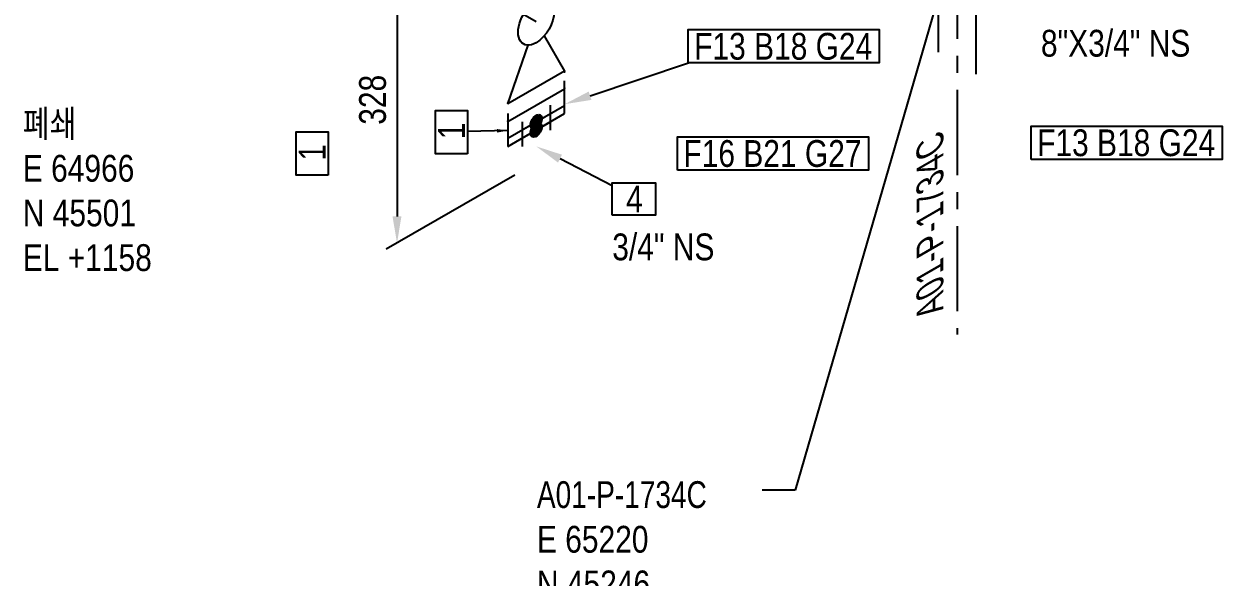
# Model space of a CAD drawing. Header units: millimetres. Extents: x 0 to 594, y 0 to 420.
# Drawn here: x 140.3 to 252.1, y 95.5 to 147.1 of the extents above; entities that cross this region are included whole.
import ezdxf
from ezdxf import colors
from ezdxf.entities.mleader import LeaderData, LeaderLine
from ezdxf.enums import TextEntityAlignment as Align
from ezdxf.math import Vec2, Vec3

# ---------------------------------------------------------------- set-up
doc = ezdxf.new("R2010")
doc.units = ezdxf.units.MM
doc.header["$LTSCALE"] = 0.25
doc.linetypes.add('CENTER', pattern=[50.8, 31.75, -6.35, 6.35, -6.35])
doc.linetypes.add('DASHED2', pattern=[9.525, 6.35, -3.175])
for name, color, linetype in [('기기', 6, 'Continuous'), ('기호 작은 보어', 4, 'Continuous'), ('밸브', 4, 'Continuous'), ('연속', 7, 'DASHED2'), ('열 추적 선', 7, 'CENTER'), ('용접', 1, 'Continuous'), ('주석', 7, 'Continuous'), ('치수', 1, 'Continuous')]:
    doc.layers.add(name, color=color, linetype=linetype)
doc.layers.add('파이프 작은 보어', color=30, linetype='Continuous', lineweight=50)
doc.styles.add('AdskIsoAnnotation', font='arial.ttf', dxfattribs={"width": 0.8, "height": 1})
doc.styles.add('AdskIsoMetric', font='arial.ttf', dxfattribs={"width": 0.8, "height": 2.5})
doc.styles.add('AdskIsoMetric-30', font='arial.ttf', dxfattribs={"width": 0.8, "height": 2.5})
doc.styles.get("Standard").update_dxf_attribs({"font": 'arial.ttf'})
doc.dimstyles.new('AdskIsoMetric', dxfattribs={"dimtxt": 2.5, "dimasz": 2.5, "dimexe": 1, "dimexo": 2, "dimgap": 0.8, "dimtad": 1, "dimdec": 0, "dimrnd": 1, "dimzin": 0, "dimdsep": 46, "dimtxsty": 'AdskIsoMetric', "dimcen": 0, "dimclrt": 7, "dimadec": 0, "dimazin": 0, "dimtfac": 1, "dimtdec": 0, "dimtmove": 1, "dimatfit": 3, "dimfxl": 0, "dimfrac": 2, "dimtolj": 1, "dimtzin": 0, "dimarcsym": 0})

# ---------------------------------------------------------------- blocks, each defined once
blk = doc.blocks.new('끝 장비-1-IsoLeft')
at = {"color": 0, "linetype": 'ByBlock', "lineweight": -2, "extrusion": (0, 0.816497, 0.57735)}
for p, q in [((0, 0.1021), (-0.4419, 0.3572)), ((-0.1768, 0), (-0.6187, 0.2552)), ((-0.2652, -0.051), (0.0884, 0.1531)), ((0.0884, 0.1531), (0.1768, 0.1021)), ((0.1768, 0.1021), (-0.1768, -0.1021)), ((-0.1768, -0.1021), (-0.2652, -0.051))]:
    blk.add_line(p, q, dxfattribs=at)
blk = doc.blocks.new('나사 캡-1-IsoRight')
at = {"color": 0, "linetype": 'ByBlock', "lineweight": -2, "extrusion": (0.707107, 0.408248, -0.57735)}
for p, q in [((0.2652, 0.051), (0.0884, 0.1531)), ((0.0884, 0.1531), (0.0884, -0.2552)), ((0.0884, -0.2552), (0.2652, -0.3572))]:
    blk.add_line(p, q, dxfattribs=at)
blk = doc.blocks.new('플랜지-1-IsoRight')
at = {"color": 0, "linetype": 'ByBlock', "lineweight": -2}
blk.add_wipeout([(0.0442, 0.1786), (-0.0442, 0.2296), (-0.0442, -0.1786), (0.0442, -0.2296)], dxfattribs=at)
at = {"color": 0, "linetype": 'ByBlock', "lineweight": -2, "extrusion": (0.707107, 0.408248, -0.57735)}
for p, q in [((0.0442, 0.1786), (-0.0442, 0.2296)), ((-0.0442, 0.2296), (-0.0442, -0.1786)), ((0.0442, -0.2296), (0.0442, 0.1786)), ((-0.0442, -0.1786), (0.0442, -0.2296))]:
    blk.add_line(p, q, dxfattribs=at)
at = {"color": 0, "linetype": 'ByBlock', "lineweight": -2}
blk.add_wipeout([(0.0442, 0.1786), (-0.0442, 0.2296), (-0.0442, -0.1786), (0.0442, -0.2296)], dxfattribs=at)
at = {"color": 0, "linetype": 'ByBlock', "lineweight": -2, "extrusion": (0.707107, 0.408248, -0.57735)}
for p, q in [((0.0442, 0.1786), (-0.0442, 0.2296)), ((-0.0442, 0.2296), (-0.0442, -0.1786)), ((0.0442, -0.2296), (0.0442, 0.1786)), ((-0.0442, -0.1786), (0.0442, -0.2296))]:
    blk.add_line(p, q, dxfattribs=at)
blk = doc.blocks.new('개스킷-1-IsoRight')
at = {"color": 0, "linetype": 'ByBlock', "lineweight": -2, "extrusion": (1, 0, 0)}
for p in [(-0.0442, 0.2296), (0.0442, 0.1786), (-0.0529, -0.1736), (0.0442, -0.2296)]:
    blk.add_point(p, dxfattribs=at)
blk = doc.blocks.new('볼 밸브-1-IsoRight')
at = {"color": 0, "linetype": 'ByBlock', "lineweight": -2, "extrusion": (0.707107, 0.408248, -0.57735)}
for p, q in [((-0.1006, 0.1164), (-0.3536, 0.4082)), ((-0.3536, 0.4082), (-0.3536, 0)), ((0.1006, 0.0001), (0.3536, 0)), ((-0.3536, 0), (-0.1006, -0.0001)), ((0.1125, -0.065), (0.1125, -0.065)), ((0.3536, 0), (0.3536, -0.4082)), ((0.3536, -0.4082), (0.1007, -0.1162))]:
    blk.add_line(p, q, dxfattribs=at)
at = {"linetype": 'ByBlock', "extrusion": (-1.92296e-16, -1.11022e-16, -1)}
for start_param, end_param in [(-0.785398, 2.356194), (2.356194, 5.497787)]:
    blk.add_ellipse((0, 0), major_axis=(-0.0796, 0.1378), ratio=0.57735, start_param=start_param, end_param=end_param, dxfattribs=at)
blk = doc.blocks.new('Operator_Lever-1-IsoLeft')
at = {"color": 0, "linetype": 'ByBlock', "lineweight": -2, "extrusion": (0, 0.816497, 0.57735)}
for p, q in [((0, 0), (-0.4419, -0.2552)), ((-0.4419, -0.2552), (-0.2652, -0.3572))]:
    blk.add_line(p, q, dxfattribs=at)
blk = doc.blocks.new('*D97')
at = {"layer": 'Defpoints', "color": 0}
for p in [(188.11, 163.5), (188.11, 134.13), (175.12, 126.63)]:
    blk.add_point(p, dxfattribs=at)
at = {"layer": '치수', "color": 0, "lineweight": -2}
for p, q in [((186.11, 162.34), (174.12, 155.42)), ((175.12, 153.5), (175.12, 129.13)), ((186.11, 132.98), (174.12, 126.06))]:
    blk.add_line(p, q, dxfattribs=at)
at = {"layer": '치수', "color": 0}
for points in [[(174.7, 153.5), (175.53, 153.5), (175.12, 156)], [(174.7, 129.13), (175.53, 129.13), (175.12, 126.63)]]:
    blk.add_solid(points, dxfattribs=at)
at = {"layer": '치수', "color": 7, "insert": (172.85, 140.01), "char_height": 2.5, "attachment_point": 5, "rotation": 90, "style": 'AdskIsoMetric-30'}
blk.add_mtext('\\A1;328', dxfattribs=at)
blk = doc.blocks.new('SocketWeld-1-IsoRight')
blk.add_hatch(color=256).paths.add_polyline_path([(0.0055, 0.0371), (0.0057, 0.0369), (0.006, 0.0367), (0.0062, 0.0365), (0.0064, 0.0363), (0.0066, 0.0361), (0.0068, 0.0359), (0.007, 0.0357), (0.0072, 0.0355), (0.0075, 0.0353), (0.0077, 0.0351), (0.0079, 0.0349), (0.0081, 0.0347), (0.0083, 0.0345), (0.0085, 0.0343), (0.0088, 0.0341), (0.009, 0.0339), (0.0092, 0.0337), (0.0094, 0.0334), (0.0096, 0.0332), (0.0098, 0.033), (0.01, 0.0328), (0.0103, 0.0326), (0.0105, 0.0324), (0.0107, 0.0322), (0.0109, 0.032), (0.0111, 0.0318), (0.0113, 0.0316), (0.0115, 0.0314), (0.0118, 0.0312), (0.012, 0.031), (0.0122, 0.0308), (0.0124, 0.0306), (0.0126, 0.0304), (0.0128, 0.0302), (0.013, 0.03), (0.0133, 0.0298), (0.0135, 0.0296), (0.0137, 0.0294), (0.0139, 0.0292), (0.0141, 0.0289), (0.0143, 0.0287), (0.0145, 0.0285), (0.0148, 0.0283), (0.015, 0.0281), (0.0152, 0.0279), (0.0154, 0.0277), (0.0156, 0.0275), (0.0158, 0.0273), (0.0161, 0.0271), (0.0161, 0.0271), (0.0162, 0.0268), (0.0164, 0.0266), (0.0166, 0.0263), (0.0168, 0.0261), (0.017, 0.0258), (0.0171, 0.0256), (0.0173, 0.0253), (0.0175, 0.025), (0.0177, 0.0248), (0.0179, 0.0245), (0.0181, 0.0243), (0.0182, 0.024), (0.0184, 0.0237), (0.0186, 0.0235), (0.0188, 0.0232), (0.019, 0.023), (0.0192, 0.0227), (0.0193, 0.0225), (0.0195, 0.0222), (0.0197, 0.0219), (0.0199, 0.0217), (0.0201, 0.0214), (0.0203, 0.0212), (0.0204, 0.0209), (0.0206, 0.0206), (0.0208, 0.0204), (0.021, 0.0201), (0.0212, 0.0199), (0.0213, 0.0196), (0.0215, 0.0193), (0.0217, 0.0191), (0.0219, 0.0188), (0.0221, 0.0186), (0.0223, 0.0183), (0.0224, 0.0181), (0.0226, 0.0178), (0.0228, 0.0175), (0.023, 0.0173), (0.0232, 0.017), (0.0234, 0.0168), (0.0235, 0.0165), (0.0237, 0.0162), (0.0239, 0.016), (0.0241, 0.0157), (0.0243, 0.0155), (0.0245, 0.0152), (0.0246, 0.015), (0.0248, 0.0147), (0.025, 0.0144), (0.025, 0.0144), (0.0251, 0.0141), (0.0253, 0.0139), (0.0254, 0.0136), (0.0255, 0.0133), (0.0257, 0.013), (0.0258, 0.0127), (0.0259, 0.0124), (0.0261, 0.0121), (0.0262, 0.0118), (0.0263, 0.0116), (0.0265, 0.0113), (0.0266, 0.011), (0.0267, 0.0107), (0.0269, 0.0104), (0.027, 0.0101), (0.0271, 0.0098), (0.0273, 0.0095), (0.0274, 0.0093), (0.0275, 0.009), (0.0277, 0.0087), (0.0278, 0.0084), (0.0279, 0.0081), (0.0281, 0.0078), (0.0282, 0.0075), (0.0283, 0.0072), (0.0284, 0.007), (0.0286, 0.0067), (0.0287, 0.0064), (0.0288, 0.0061), (0.029, 0.0058), (0.0291, 0.0055), (0.0292, 0.0052), (0.0294, 0.0049), (0.0295, 0.0047), (0.0296, 0.0044), (0.0298, 0.0041), (0.0299, 0.0038), (0.03, 0.0035), (0.0302, 0.0032), (0.0303, 0.0029), (0.0304, 0.0026), (0.0306, 0.0024), (0.0307, 0.0021), (0.0308, 0.0018), (0.031, 0.0015), (0.0311, 0.0012), (0.0312, 0.0009), (0.0314, 0.0006), (0.0315, 0.0003), (0.0315, 0.0003), (0.0316, 0.0001), (0.0316, -0.0002), (0.0317, -0.0005), (0.0318, -0.0008), (0.0319, -0.0011), (0.0319, -0.0014), (0.032, -0.0017), (0.0321, -0.002), (0.0321, -0.0022), (0.0322, -0.0025), (0.0323, -0.0028), (0.0323, -0.0031), (0.0324, -0.0034), (0.0325, -0.0037), (0.0325, -0.004), (0.0326, -0.0043), (0.0327, -0.0046), (0.0328, -0.0048), (0.0328, -0.0051), (0.0329, -0.0054), (0.033, -0.0057), (0.033, -0.006), (0.0331, -0.0063), (0.0332, -0.0066), (0.0332, -0.0069), (0.0333, -0.0071), (0.0334, -0.0074), (0.0335, -0.0077), (0.0335, -0.008), (0.0336, -0.0083), (0.0337, -0.0086), (0.0337, -0.0089), (0.0338, -0.0092), (0.0339, -0.0095), (0.0339, -0.0097), (0.034, -0.01), (0.0341, -0.0103), (0.0342, -0.0106), (0.0342, -0.0109), (0.0343, -0.0112), (0.0344, -0.0115), (0.0344, -0.0118), (0.0345, -0.012), (0.0346, -0.0123), (0.0346, -0.0126), (0.0347, -0.0129), (0.0348, -0.0132), (0.0349, -0.0135), (0.0349, -0.0138), (0.0349, -0.0138), (0.0349, -0.014), (0.0349, -0.0143), (0.0349, -0.0146), (0.0349, -0.0148), (0.0349, -0.0151), (0.0349, -0.0153), (0.0349, -0.0156), (0.0349, -0.0159), (0.0349, -0.0161), (0.0349, -0.0164), (0.0349, -0.0166), (0.0349, -0.0169), (0.0349, -0.0172), (0.0349, -0.0174), (0.0349, -0.0177), (0.0349, -0.0179), (0.0349, -0.0182), (0.0349, -0.0185), (0.0349, -0.0187), (0.0349, -0.019), (0.0349, -0.0192), (0.0349, -0.0195), (0.0349, -0.0198), (0.0349, -0.02), (0.0349, -0.0203), (0.0349, -0.0206), (0.0349, -0.0208), (0.0349, -0.0211), (0.0349, -0.0213), (0.0349, -0.0216), (0.0349, -0.0219), (0.0349, -0.0221), (0.0349, -0.0224), (0.0349, -0.0226), (0.0349, -0.0229), (0.0349, -0.0232), (0.0349, -0.0234), (0.0349, -0.0237), (0.0349, -0.0239), (0.0349, -0.0242), (0.0349, -0.0245), (0.0349, -0.0247), (0.0349, -0.025), (0.0349, -0.0252), (0.0349, -0.0255), (0.0349, -0.0258), (0.0349, -0.026), (0.0349, -0.0263), (0.0349, -0.0265), (0.0349, -0.0265), (0.0349, -0.0268), (0.0348, -0.027), (0.0347, -0.0272), (0.0346, -0.0274), (0.0346, -0.0276), (0.0345, -0.0278), (0.0344, -0.028), (0.0344, -0.0282), (0.0343, -0.0284), (0.0342, -0.0286), (0.0342, -0.0288), (0.0341, -0.029), (0.034, -0.0292), (0.0339, -0.0295), (0.0339, -0.0297), (0.0338, -0.0299), (0.0337, -0.0301), (0.0337, -0.0303), (0.0336, -0.0305), (0.0335, -0.0307), (0.0335, -0.0309), (0.0334, -0.0311), (0.0333, -0.0313), (0.0332, -0.0315), (0.0332, -0.0317), (0.0331, -0.0319), (0.033, -0.0322), (0.033, -0.0324), (0.0329, -0.0326), (0.0328, -0.0328), (0.0328, -0.033), (0.0327, -0.0332), (0.0326, -0.0334), (0.0325, -0.0336), (0.0325, -0.0338), (0.0324, -0.034), (0.0323, -0.0342), (0.0323, -0.0344), (0.0322, -0.0346), (0.0321, -0.0349), (0.0321, -0.0351), (0.032, -0.0353), (0.0319, -0.0355), (0.0319, -0.0357), (0.0318, -0.0359), (0.0317, -0.0361), (0.0316, -0.0363), (0.0316, -0.0365), (0.0315, -0.0367), (0.0315, -0.0367), (0.0314, -0.0369), (0.0312, -0.037), (0.0311, -0.0371), (0.031, -0.0373), (0.0308, -0.0374), (0.0307, -0.0375), (0.0306, -0.0377), (0.0304, -0.0378), (0.0303, -0.0379), (0.0302, -0.0381), (0.03, -0.0382), (0.0299, -0.0383), (0.0298, -0.0385), (0.0296, -0.0386), (0.0295, -0.0387), (0.0294, -0.0389), (0.0292, -0.039), (0.0291, -0.0391), (0.029, -0.0393), (0.0288, -0.0394), (0.0287, -0.0395), (0.0286, -0.0397), (0.0284, -0.0398), (0.0283, -0.0399), (0.0282, -0.0401), (0.0281, -0.0402), (0.0279, -0.0403), (0.0278, -0.0405), (0.0277, -0.0406), (0.0275, -0.0408), (0.0274, -0.0409), (0.0273, -0.041), (0.0271, -0.0412), (0.027, -0.0413), (0.0269, -0.0414), (0.0267, -0.0416), (0.0266, -0.0417), (0.0265, -0.0418), (0.0263, -0.042), (0.0262, -0.0421), (0.0261, -0.0422), (0.0259, -0.0424), (0.0258, -0.0425), (0.0257, -0.0426), (0.0255, -0.0428), (0.0254, -0.0429), (0.0253, -0.043), (0.0251, -0.0432), (0.025, -0.0433), (0.025, -0.0433), (0.0248, -0.0433), (0.0246, -0.0434), (0.0245, -0.0434), (0.0243, -0.0435), (0.0241, -0.0435), (0.0239, -0.0436), (0.0237, -0.0436), (0.0235, -0.0437), (0.0234, -0.0437), (0.0232, -0.0438), (0.023, -0.0438), (0.0228, -0.0439), (0.0226, -0.0439), (0.0224, -0.044), (0.0223, -0.044), (0.0221, -0.0441), (0.0219, -0.0441), (0.0217, -0.0442), (0.0215, -0.0442), (0.0213, -0.0443), (0.0212, -0.0443), (0.021, -0.0444), (0.0208, -0.0444), (0.0206, -0.0444), (0.0204, -0.0445), (0.0203, -0.0445), (0.0201, -0.0446), (0.0199, -0.0446), (0.0197, -0.0447), (0.0195, -0.0447), (0.0193, -0.0448), (0.0192, -0.0448), (0.019, -0.0449), (0.0188, -0.0449), (0.0186, -0.045), (0.0184, -0.045), (0.0182, -0.0451), (0.0181, -0.0451), (0.0179, -0.0452), (0.0177, -0.0452), (0.0175, -0.0453), (0.0173, -0.0453), (0.0171, -0.0454), (0.017, -0.0454), (0.0168, -0.0455), (0.0166, -0.0455), (0.0164, -0.0455), (0.0162, -0.0456), (0.0161, -0.0456), (0.0161, -0.0456), (0.0158, -0.0456), (0.0156, -0.0456), (0.0154, -0.0455), (0.0152, -0.0455), (0.015, -0.0454), (0.0148, -0.0454), (0.0145, -0.0453), (0.0143, -0.0453), (0.0141, -0.0453), (0.0139, -0.0452), (0.0137, -0.0452), (0.0135, -0.0451), (0.0133, -0.0451), (0.013, -0.045), (0.0128, -0.045), (0.0126, -0.0449), (0.0124, -0.0449), (0.0122, -0.0449), (0.012, -0.0448), (0.0118, -0.0448), (0.0115, -0.0447), (0.0113, -0.0447), (0.0111, -0.0446), (0.0109, -0.0446), (0.0107, -0.0446), (0.0105, -0.0445), (0.0103, -0.0445), (0.01, -0.0444), (0.0098, -0.0444), (0.0096, -0.0443), (0.0094, -0.0443), (0.0092, -0.0443), (0.009, -0.0442), (0.0088, -0.0442), (0.0085, -0.0441), (0.0083, -0.0441), (0.0081, -0.044), (0.0079, -0.044), (0.0077, -0.0439), (0.0075, -0.0439), (0.0072, -0.0439), (0.007, -0.0438), (0.0068, -0.0438), (0.0066, -0.0437), (0.0064, -0.0437), (0.0062, -0.0436), (0.006, -0.0436), (0.0057, -0.0436), (0.0055, -0.0435), (0.0055, -0.0435), (0.0053, -0.0434), (0.0051, -0.0433), (0.0049, -0.0431), (0.0046, -0.043), (0.0044, -0.0429), (0.0042, -0.0427), (0.004, -0.0426), (0.0037, -0.0425), (0.0035, -0.0423), (0.0033, -0.0422), (0.003, -0.0421), (0.0028, -0.042), (0.0026, -0.0418), (0.0024, -0.0417), (0.0021, -0.0416), (0.0019, -0.0414), (0.0017, -0.0413), (0.0015, -0.0412), (0.0012, -0.041), (0.001, -0.0409), (0.0008, -0.0408), (0.0006, -0.0406), (0.0003, -0.0405), (0.0001, -0.0404), (-0.0001, -0.0403), (-0.0003, -0.0401), (-0.0006, -0.04), (-0.0008, -0.0399), (-0.001, -0.0397), (-0.0012, -0.0396), (-0.0015, -0.0395), (-0.0017, -0.0393), (-0.0019, -0.0392), (-0.0021, -0.0391), (-0.0024, -0.039), (-0.0026, -0.0388), (-0.0028, -0.0387), (-0.003, -0.0386), (-0.0033, -0.0384), (-0.0035, -0.0383), (-0.0037, -0.0382), (-0.004, -0.038), (-0.0042, -0.0379), (-0.0044, -0.0378), (-0.0046, -0.0377), (-0.0049, -0.0375), (-0.0051, -0.0374), (-0.0053, -0.0373), (-0.0055, -0.0371), (-0.0055, -0.0371), (-0.0057, -0.0369), (-0.006, -0.0367), (-0.0062, -0.0365), (-0.0064, -0.0363), (-0.0066, -0.0361), (-0.0068, -0.0359), (-0.007, -0.0357), (-0.0072, -0.0355), (-0.0075, -0.0353), (-0.0077, -0.0351), (-0.0079, -0.0349), (-0.0081, -0.0347), (-0.0083, -0.0345), (-0.0085, -0.0343), (-0.0088, -0.0341), (-0.009, -0.0339), (-0.0092, -0.0337), (-0.0094, -0.0334), (-0.0096, -0.0332), (-0.0098, -0.033), (-0.01, -0.0328), (-0.0103, -0.0326), (-0.0105, -0.0324), (-0.0107, -0.0322), (-0.0109, -0.032), (-0.0111, -0.0318), (-0.0113, -0.0316), (-0.0115, -0.0314), (-0.0118, -0.0312), (-0.012, -0.031), (-0.0122, -0.0308), (-0.0124, -0.0306), (-0.0126, -0.0304), (-0.0128, -0.0302), (-0.013, -0.03), (-0.0133, -0.0298), (-0.0135, -0.0296), (-0.0137, -0.0294), (-0.0139, -0.0292), (-0.0141, -0.0289), (-0.0143, -0.0287), (-0.0145, -0.0285), (-0.0148, -0.0283), (-0.015, -0.0281), (-0.0152, -0.0279), (-0.0154, -0.0277), (-0.0156, -0.0275), (-0.0158, -0.0273), (-0.0161, -0.0271), (-0.0161, -0.0271), (-0.0162, -0.0268), (-0.0164, -0.0266), (-0.0166, -0.0263), (-0.0168, -0.0261), (-0.017, -0.0258), (-0.0171, -0.0256), (-0.0173, -0.0253), (-0.0175, -0.025), (-0.0177, -0.0248), (-0.0179, -0.0245), (-0.0181, -0.0243), (-0.0182, -0.024), (-0.0184, -0.0237), (-0.0186, -0.0235), (-0.0188, -0.0232), (-0.019, -0.023), (-0.0192, -0.0227), (-0.0193, -0.0225), (-0.0195, -0.0222), (-0.0197, -0.0219), (-0.0199, -0.0217), (-0.0201, -0.0214), (-0.0203, -0.0212), (-0.0204, -0.0209), (-0.0206, -0.0206), (-0.0208, -0.0204), (-0.021, -0.0201), (-0.0212, -0.0199), (-0.0213, -0.0196), (-0.0215, -0.0193), (-0.0217, -0.0191), (-0.0219, -0.0188), (-0.0221, -0.0186), (-0.0223, -0.0183), (-0.0224, -0.0181), (-0.0226, -0.0178), (-0.0228, -0.0175), (-0.023, -0.0173), (-0.0232, -0.017), (-0.0234, -0.0168), (-0.0235, -0.0165), (-0.0237, -0.0162), (-0.0239, -0.016), (-0.0241, -0.0157), (-0.0243, -0.0155), (-0.0245, -0.0152), (-0.0246, -0.015), (-0.0248, -0.0147), (-0.025, -0.0144), (-0.025, -0.0144), (-0.0251, -0.0141), (-0.0253, -0.0139), (-0.0254, -0.0136), (-0.0255, -0.0133), (-0.0257, -0.013), (-0.0258, -0.0127), (-0.0259, -0.0124), (-0.0261, -0.0121), (-0.0262, -0.0118), (-0.0263, -0.0116), (-0.0265, -0.0113), (-0.0266, -0.011), (-0.0267, -0.0107), (-0.0269, -0.0104), (-0.027, -0.0101), (-0.0271, -0.0098), (-0.0273, -0.0095), (-0.0274, -0.0093), (-0.0275, -0.009), (-0.0277, -0.0087), (-0.0278, -0.0084), (-0.0279, -0.0081), (-0.0281, -0.0078), (-0.0282, -0.0075), (-0.0283, -0.0072), (-0.0284, -0.007), (-0.0286, -0.0067), (-0.0287, -0.0064), (-0.0288, -0.0061), (-0.029, -0.0058), (-0.0291, -0.0055), (-0.0292, -0.0052), (-0.0294, -0.0049), (-0.0295, -0.0047), (-0.0296, -0.0044), (-0.0298, -0.0041), (-0.0299, -0.0038), (-0.03, -0.0035), (-0.0302, -0.0032), (-0.0303, -0.0029), (-0.0304, -0.0026), (-0.0306, -0.0024), (-0.0307, -0.0021), (-0.0308, -0.0018), (-0.031, -0.0015), (-0.0311, -0.0012), (-0.0312, -0.0009), (-0.0314, -0.0006), (-0.0315, -0.0003), (-0.0315, -0.0003), (-0.0316, -0.0001), (-0.0316, 0.0002), (-0.0317, 0.0005), (-0.0318, 0.0008), (-0.0319, 0.0011), (-0.0319, 0.0014), (-0.032, 0.0017), (-0.0321, 0.002), (-0.0321, 0.0022), (-0.0322, 0.0025), (-0.0323, 0.0028), (-0.0323, 0.0031), (-0.0324, 0.0034), (-0.0325, 0.0037), (-0.0325, 0.004), (-0.0326, 0.0043), (-0.0327, 0.0046), (-0.0328, 0.0048), (-0.0328, 0.0051), (-0.0329, 0.0054), (-0.033, 0.0057), (-0.033, 0.006), (-0.0331, 0.0063), (-0.0332, 0.0066), (-0.0332, 0.0069), (-0.0333, 0.0071), (-0.0334, 0.0074), (-0.0335, 0.0077), (-0.0335, 0.008), (-0.0336, 0.0083), (-0.0337, 0.0086), (-0.0337, 0.0089), (-0.0338, 0.0092), (-0.0339, 0.0095), (-0.0339, 0.0097), (-0.034, 0.01), (-0.0341, 0.0103), (-0.0342, 0.0106), (-0.0342, 0.0109), (-0.0343, 0.0112), (-0.0344, 0.0115), (-0.0344, 0.0118), (-0.0345, 0.012), (-0.0346, 0.0123), (-0.0346, 0.0126), (-0.0347, 0.0129), (-0.0348, 0.0132), (-0.0349, 0.0135), (-0.0349, 0.0138), (-0.0349, 0.0138), (-0.0349, 0.014), (-0.0349, 0.0143), (-0.0349, 0.0146), (-0.0349, 0.0148), (-0.0349, 0.0151), (-0.0349, 0.0153), (-0.0349, 0.0156), (-0.0349, 0.0159), (-0.0349, 0.0161), (-0.0349, 0.0164), (-0.0349, 0.0166), (-0.0349, 0.0169), (-0.0349, 0.0172), (-0.0349, 0.0174), (-0.0349, 0.0177), (-0.0349, 0.0179), (-0.0349, 0.0182), (-0.0349, 0.0185), (-0.0349, 0.0187), (-0.0349, 0.019), (-0.0349, 0.0192), (-0.0349, 0.0195), (-0.0349, 0.0198), (-0.0349, 0.02), (-0.0349, 0.0203), (-0.0349, 0.0206), (-0.0349, 0.0208), (-0.0349, 0.0211), (-0.0349, 0.0213), (-0.0349, 0.0216), (-0.0349, 0.0219), (-0.0349, 0.0221), (-0.0349, 0.0224), (-0.0349, 0.0226), (-0.0349, 0.0229), (-0.0349, 0.0232), (-0.0349, 0.0234), (-0.0349, 0.0237), (-0.0349, 0.0239), (-0.0349, 0.0242), (-0.0349, 0.0245), (-0.0349, 0.0247), (-0.0349, 0.025), (-0.0349, 0.0252), (-0.0349, 0.0255), (-0.0349, 0.0258), (-0.0349, 0.026), (-0.0349, 0.0263), (-0.0349, 0.0265), (-0.0349, 0.0265), (-0.0349, 0.0268), (-0.0348, 0.027), (-0.0347, 0.0272), (-0.0346, 0.0274), (-0.0346, 0.0276), (-0.0345, 0.0278), (-0.0344, 0.028), (-0.0344, 0.0282), (-0.0343, 0.0284), (-0.0342, 0.0286), (-0.0342, 0.0288), (-0.0341, 0.029), (-0.034, 0.0292), (-0.0339, 0.0295), (-0.0339, 0.0297), (-0.0338, 0.0299), (-0.0337, 0.0301), (-0.0337, 0.0303), (-0.0336, 0.0305), (-0.0335, 0.0307), (-0.0335, 0.0309), (-0.0334, 0.0311), (-0.0333, 0.0313), (-0.0332, 0.0315), (-0.0332, 0.0317), (-0.0331, 0.0319), (-0.033, 0.0322), (-0.033, 0.0324), (-0.0329, 0.0326), (-0.0328, 0.0328), (-0.0328, 0.033), (-0.0327, 0.0332), (-0.0326, 0.0334), (-0.0325, 0.0336), (-0.0325, 0.0338), (-0.0324, 0.034), (-0.0323, 0.0342), (-0.0323, 0.0344), (-0.0322, 0.0346), (-0.0321, 0.0349), (-0.0321, 0.0351), (-0.032, 0.0353), (-0.0319, 0.0355), (-0.0319, 0.0357), (-0.0318, 0.0359), (-0.0317, 0.0361), (-0.0316, 0.0363), (-0.0316, 0.0365), (-0.0315, 0.0367), (-0.0315, 0.0367), (-0.0314, 0.0369), (-0.0312, 0.037), (-0.0311, 0.0371), (-0.031, 0.0373), (-0.0308, 0.0374), (-0.0307, 0.0375), (-0.0306, 0.0377), (-0.0304, 0.0378), (-0.0303, 0.0379), (-0.0302, 0.0381), (-0.03, 0.0382), (-0.0299, 0.0383), (-0.0298, 0.0385), (-0.0296, 0.0386), (-0.0295, 0.0387), (-0.0294, 0.0389), (-0.0292, 0.039), (-0.0291, 0.0391), (-0.029, 0.0393), (-0.0288, 0.0394), (-0.0287, 0.0395), (-0.0286, 0.0397), (-0.0284, 0.0398), (-0.0283, 0.0399), (-0.0282, 0.0401), (-0.0281, 0.0402), (-0.0279, 0.0403), (-0.0278, 0.0405), (-0.0277, 0.0406), (-0.0275, 0.0408), (-0.0274, 0.0409), (-0.0273, 0.041), (-0.0271, 0.0412), (-0.027, 0.0413), (-0.0269, 0.0414), (-0.0267, 0.0416), (-0.0266, 0.0417), (-0.0265, 0.0418), (-0.0263, 0.042), (-0.0262, 0.0421), (-0.0261, 0.0422), (-0.0259, 0.0424), (-0.0258, 0.0425), (-0.0257, 0.0426), (-0.0255, 0.0428), (-0.0254, 0.0429), (-0.0253, 0.043), (-0.0251, 0.0432), (-0.025, 0.0433), (-0.025, 0.0433), (-0.0248, 0.0433), (-0.0246, 0.0434), (-0.0245, 0.0434), (-0.0243, 0.0435), (-0.0241, 0.0435), (-0.0239, 0.0436), (-0.0237, 0.0436), (-0.0235, 0.0437), (-0.0234, 0.0437), (-0.0232, 0.0438), (-0.023, 0.0438), (-0.0228, 0.0439), (-0.0226, 0.0439), (-0.0224, 0.044), (-0.0223, 0.044), (-0.0221, 0.0441), (-0.0219, 0.0441), (-0.0217, 0.0442), (-0.0215, 0.0442), (-0.0213, 0.0443), (-0.0212, 0.0443), (-0.021, 0.0444), (-0.0208, 0.0444), (-0.0206, 0.0444), (-0.0204, 0.0445), (-0.0203, 0.0445), (-0.0201, 0.0446), (-0.0199, 0.0446), (-0.0197, 0.0447), (-0.0195, 0.0447), (-0.0193, 0.0448), (-0.0192, 0.0448), (-0.019, 0.0449), (-0.0188, 0.0449), (-0.0186, 0.045), (-0.0184, 0.045), (-0.0182, 0.0451), (-0.0181, 0.0451), (-0.0179, 0.0452), (-0.0177, 0.0452), (-0.0175, 0.0453), (-0.0173, 0.0453), (-0.0171, 0.0454), (-0.017, 0.0454), (-0.0168, 0.0455), (-0.0166, 0.0455), (-0.0164, 0.0455), (-0.0162, 0.0456), (-0.0161, 0.0456), (-0.0161, 0.0456), (-0.0158, 0.0456), (-0.0156, 0.0456), (-0.0154, 0.0455), (-0.0152, 0.0455), (-0.015, 0.0454), (-0.0148, 0.0454), (-0.0145, 0.0453), (-0.0143, 0.0453), (-0.0141, 0.0453), (-0.0139, 0.0452), (-0.0137, 0.0452), (-0.0135, 0.0451), (-0.0133, 0.0451), (-0.013, 0.045), (-0.0128, 0.045), (-0.0126, 0.0449), (-0.0124, 0.0449), (-0.0122, 0.0449), (-0.012, 0.0448), (-0.0118, 0.0448), (-0.0115, 0.0447), (-0.0113, 0.0447), (-0.0111, 0.0446), (-0.0109, 0.0446), (-0.0107, 0.0446), (-0.0105, 0.0445), (-0.0103, 0.0445), (-0.01, 0.0444), (-0.0098, 0.0444), (-0.0096, 0.0443), (-0.0094, 0.0443), (-0.0092, 0.0443), (-0.009, 0.0442), (-0.0088, 0.0442), (-0.0085, 0.0441), (-0.0083, 0.0441), (-0.0081, 0.044), (-0.0079, 0.044), (-0.0077, 0.0439), (-0.0075, 0.0439), (-0.0072, 0.0439), (-0.007, 0.0438), (-0.0068, 0.0438), (-0.0066, 0.0437), (-0.0064, 0.0437), (-0.0062, 0.0436), (-0.006, 0.0436), (-0.0057, 0.0436), (-0.0055, 0.0435), (-0.0055, 0.0435), (-0.0053, 0.0434), (-0.0051, 0.0433), (-0.0049, 0.0431), (-0.0046, 0.043), (-0.0044, 0.0429), (-0.0042, 0.0427), (-0.004, 0.0426), (-0.0037, 0.0425), (-0.0035, 0.0423), (-0.0033, 0.0422), (-0.003, 0.0421), (-0.0028, 0.042), (-0.0026, 0.0418), (-0.0024, 0.0417), (-0.0021, 0.0416), (-0.0019, 0.0414), (-0.0017, 0.0413), (-0.0015, 0.0412), (-0.0012, 0.041), (-0.001, 0.0409), (-0.0008, 0.0408), (-0.0006, 0.0406), (-0.0003, 0.0405), (-0.0001, 0.0404), (0.0001, 0.0403), (0.0003, 0.0401), (0.0006, 0.04), (0.0008, 0.0399), (0.001, 0.0397), (0.0012, 0.0396), (0.0015, 0.0395), (0.0017, 0.0393), (0.0019, 0.0392), (0.0021, 0.0391), (0.0024, 0.039), (0.0026, 0.0388), (0.0028, 0.0387), (0.003, 0.0386), (0.0033, 0.0384), (0.0035, 0.0383), (0.0037, 0.0382), (0.004, 0.038), (0.0042, 0.0379), (0.0044, 0.0378), (0.0046, 0.0377), (0.0049, 0.0375), (0.0051, 0.0374), (0.0053, 0.0373)], flags=0)
at = {"color": 0, "linetype": 'ByBlock', "lineweight": -2, "extrusion": (0.707107, 0.408248, -0.57735)}
for p, q in [((0, 0.1021), (-0.0884, 0.1531)), ((0, -0.1021), (0, 0.1021)), ((-0.0349, 0.0265), (-0.0315, 0.0367)), ((-0.0349, 0.0138), (-0.0349, 0.0265)), ((-0.0315, -0.0003), (-0.0349, 0.0138)), ((-0.0315, 0.0367), (-0.025, 0.0433)), ((-0.025, 0.0433), (-0.0161, 0.0456)), ((-0.0161, 0.0456), (-0.0055, 0.0435)), ((-0.0055, 0.0435), (0.0055, 0.0371)), ((0.0055, 0.0371), (0.0161, 0.0271)), ((0.0161, 0.0271), (0.025, 0.0144)), ((0.025, 0.0144), (0.0315, 0.0003)), ((0.0315, 0.0003), (0.0349, -0.0138)), ((-0.0884, -0.051), (0, -0.1021)), ((-0.025, -0.0144), (-0.0315, -0.0003)), ((-0.0161, -0.0271), (-0.025, -0.0144)), ((-0.0055, -0.0371), (-0.0161, -0.0271)), ((0.0055, -0.0435), (-0.0055, -0.0371)), ((0.0161, -0.0456), (0.0055, -0.0435)), ((0.025, -0.0433), (0.0161, -0.0456)), ((0.0315, -0.0367), (0.025, -0.0433)), ((0.0349, -0.0265), (0.0315, -0.0367)), ((0.0349, -0.0138), (0.0349, -0.0265))]:
    blk.add_line(p, q, dxfattribs=at)
blk = doc.blocks.new('AnnoRect')
at = {"color": 0, "linetype": 'ByBlock', "lineweight": -2}
blk.add_wipeout([(-0.81, -0.6), (-0.81, 0.6), (0.81, 0.6), (0.81, -0.6)], dxfattribs=at)
blk.add_lwpolyline([(-0.81, -0.6), (-0.81, 0.6), (0.81, 0.6), (0.81, -0.6)], close=True, dxfattribs=at)
at = {"color": 0, "linetype": 'ByBlock', "lineweight": -2, "style": 'AdskIsoAnnotation', "width": 0.8}
blk.add_attdef('XX', text='', height=1, dxfattribs=at).set_placement((0, 0), align=Align.MIDDLE_CENTER)

msp = doc.modelspace()

# ---------------------------------------------------------------- linework, layer by layer
at = {"layer": '열 추적 선', "color": 1}
msp.add_line((227.3743, 153.6296), (227.3743, 118.1095), dxfattribs=at)

# ---------------------------------------------------------------- block references
at = {"layer": '기호 작은 보어', "xscale": 15, "yscale": 15, "zscale": 15, "rotation": 120}
msp.add_blockref('나사 캡-1-IsoRight', (188.1083, 135.665), dxfattribs=at)
at = {"layer": '밸브', "xscale": 15, "yscale": 15, "zscale": 15, "rotation": 300.0000000000001}
msp.add_blockref('Operator_Lever-1-IsoLeft', (188.1083, 147.2857), dxfattribs=at)
at = {"layer": '연속', "xscale": 20, "yscale": 20, "zscale": 20, "rotation": 120.0000000000196}
msp.add_blockref('끝 장비-1-IsoLeft', (227.3743, 155.6709), dxfattribs=at)
at = {"layer": '주석'}
ref = msp.add_blockref('AnnoRect', (243.2013, 136), dxfattribs=dict(at, xscale=10.99169741697417, yscale=2.586971350613916, zscale=2.5))
ref.add_attrib('XX_001', 'F13 B18 G24', (234.8446, 134.7509), dxfattribs={"layer": '0', "color": 0, "linetype": 'ByBlock', "lineweight": -2, "height": 2.5, "style": 'AdskIsoAnnotation', "width": 0.8})
ref = msp.add_blockref('AnnoRect', (167.2013, 135), dxfattribs=dict(at, xscale=2.500000000000001, yscale=2.500000000000001, zscale=2.500000000000001, rotation=89.99999999994299))
ref.add_attrib('XX_001', '1', (168.4565, 134.3274), dxfattribs={"layer": '0', "color": 0, "linetype": 'ByBlock', "lineweight": -2, "height": 2.5, "rotation": 90, "style": 'AdskIsoAnnotation', "width": 0.8})

# ---------------------------------------------------------------- texts
at = {"layer": '기기', "style": 'AdskIsoMetric-30', "oblique": 330, "width": 0.8}
msp.add_text('A01-P-1734C', height=2.5, rotation=90, dxfattribs=at).set_placement((226.0927, 120.4826))
at = {"layer": '주석', "char_height": 2.5, "attachment_point": 7, "style": 'AdskIsoAnnotation'}
for s, insert in [('{\\Q0;8"X3/4" NS}', (235.2013, 144)), ('{\\fGulim|b0|i0|c129|p50;폐쇄\\P}E 64966\\PN 45501\\PEL +1158', (140.2013, 124)), ('{\\Q0;3/4" NS}', (195.2013, 125)), ('\\P{\\fGulim|b0|i0|c129|p50;A01-P-1734C\\P}E 65220\\PN 45246\\PEL +1301{\\fGulim|b0|i0|c129|p50;에 연결됨}', (188.1742, 89.1562))]:
    msp.add_mtext(s, dxfattribs=dict(at, insert=insert))

# ---------------------------------------------------------------- leaders
at = {"layer": '주석'}
ml = msp.add_multileader_mtext('Standard', dxfattribs=at)
ml.set_content('')
ml.set_leader_properties()
ml.build(insert=Vec2(0, 0))
ml.multileader.update_dxf_attribs({"dogleg_length": 3.0619, "arrow_head_size": 2.5})
ctx = ml.context
ctx.base_point, ctx.arrow_head_size, ctx.plane_origin = Vec3(209.2047, 103.5866), 2.5, Vec3(53.2013, 0)
notes = []
notes.append((ctx, [(1, (1, 1, 0), (212.2666, 103.5866), (-1, 0), 3.0619, [(0, [(227.3743, 155.6709)], 0, [])])]))
ctx.mtext, ml.multileader.dxf.content_type = None, 0
ml = msp.add_multileader_mtext('Standard', dxfattribs=at)
ml.set_content('')
ml.set_leader_properties()
ml.build(insert=Vec2(0, 0))
ml.multileader.update_dxf_attribs({"dogleg_length": 0, "arrow_head_size": 2.5})
ctx = ml.context
ctx.base_point, ctx.arrow_head_size, ctx.plane_origin = Vec3(195.2013, 132), 2.5, Vec3(53.2013, 0)
notes.append((ctx, [(0, (1, 1, 0), (195.2013, 132), (-1, 0), 0, [(0, [(188.1083, 135.665)], 0, [])])]))
ctx.mtext, ml.multileader.dxf.content_type = None, 0
for ctx, leaders in notes:
    for number, flags, end, landing, length, lines in leaders:
        leader = LeaderData()
        leader.index, (leader.has_last_leader_line, leader.has_dogleg_vector, leader.attachment_direction) = number, flags
        leader.last_leader_point, leader.dogleg_vector, leader.dogleg_length = Vec3(end), Vec3(landing), length
        for number, points, colour, breaks in lines:
            line = LeaderLine()
            line.index, line.vertices, line.color, line.breaks = number, Vec3.list(points), colors.encode_raw_color(colour), breaks
            leader.lines.append(line)
        ctx.leaders.append(leader)

# ---------------------------------------------------------------- next in the draw order: block references
at = {"layer": '밸브', "xscale": 15, "yscale": 15, "zscale": 15, "rotation": 120}
msp.add_blockref('플랜지-1-IsoRight', (188.1083, 138.7142), dxfattribs=at)
at = {"layer": '주석'}
ref = msp.add_blockref('AnnoRect', (210.2013, 135), dxfattribs=dict(at, xscale=10.99723247232472, yscale=2.585266030013643, zscale=2.5))
ref.add_attrib('XX_001', 'F16 B21 G27', (201.8405, 133.75), dxfattribs={"layer": '0', "color": 0, "linetype": 'ByBlock', "lineweight": -2, "height": 2.5, "style": 'AdskIsoAnnotation', "width": 0.8})
ref = msp.add_blockref('AnnoRect', (197.2251, 130.7536), dxfattribs=dict(at, xscale=2.5, yscale=2.5, zscale=2.5))
ref.add_attrib('XX_001', '4', (196.498, 129.5036), dxfattribs={"layer": '0', "color": 0, "linetype": 'ByBlock', "lineweight": -2, "height": 2.5, "style": 'AdskIsoAnnotation', "width": 0.8})

# ---------------------------------------------------------------- next in the draw order: linework, layer by layer
at = {"layer": '파이프 작은 보어'}
msp.add_lwpolyline([(188.1083, 137.1959), (188.1083, 137.9487)], dxfattribs=at)

# ---------------------------------------------------------------- next in the draw order: block references
at = {"layer": '밸브', "xscale": 15, "yscale": 15, "zscale": 15, "rotation": 299.9999999999999}
for name, p in [('볼 밸브-1-IsoRight', (188.1083, 147.2857)), ('개스킷-1-IsoRight', (188.1083, 140.3208))]:
    msp.add_blockref(name, p, dxfattribs=at)
at = {"layer": '용접', "xscale": 15, "yscale": 15, "zscale": 15}
for p, rotation in [((188.1083, 137.9487), 119.9999999999943), ((188.1083, 137.1959), 299.9999999999943)]:
    msp.add_blockref('SocketWeld-1-IsoRight', p, dxfattribs=dict(at, rotation=rotation))

# ---------------------------------------------------------------- next in the draw order: dimensions: what is measured, and where the dimension line sits
at = {"layer": '치수'}
dim = msp.add_linear_dim(base=(175.1179, 126.634), p1=(188.1083, 163.4992), p2=(188.1083, 134.134), angle=270, text='328', dimstyle='AdskIsoMetric', override={"dimtad": 0, "dimlfac": 11.174307, "dimtxsty": 'AdskIsoMetric-30', "dimse1": 0, "dimse2": 0, "dimsd1": 0, "dimsd2": 0, "dimtmove": 1}, dxfattribs=at)
dim.commit()
dim.dimension.update_dxf_attribs({"geometry": '*D97', "text_midpoint": (172.8508, 140.0077), "dimtype": 160})

# ---------------------------------------------------------------- next in the draw order: leaders
at = {"layer": '주석'}
ml = msp.add_multileader_mtext('Standard', dxfattribs=at)
ml.set_content('')
ml.set_leader_properties()
ml.build(insert=Vec2(0, 0))
ml.multileader.update_dxf_attribs({"dogleg_length": 0, "arrow_head_size": 2.5})
ctx = ml.context
ctx.base_point, ctx.arrow_head_size, ctx.plane_origin = Vec3(202.3034, 143.4478), 2.5, Vec3(53.2013, 0)
notes = []
notes.append((ctx, [(0, (1, 1, 0), (202.3034, 143.4478), (-1, 0), 0, [(0, [(190.76, 139.5984)], 0, [])])]))
ctx.mtext, ml.multileader.dxf.content_type = None, 0
ml = msp.add_multileader_mtext('Standard', dxfattribs=at)
ml.set_content('')
ml.set_leader_properties()
ml.build(insert=Vec2(0, 0))
ml.multileader.update_dxf_attribs({"dogleg_length": 0, "arrow_head_size": 0})
ctx = ml.context
ctx.base_point, ctx.arrow_head_size, ctx.plane_origin = Vec3(181.7013, 137.055), 0, Vec3(53.2013, 0)
notes.append((ctx, [(0, (1, 1, 0), (181.7013, 137.055), (-1, 0), 0, [(0, [(185.4567, 137.1376)], 0, [])])]))
ctx.mtext, ml.multileader.dxf.content_type = None, 0
for ctx, leaders in notes:
    for number, flags, end, landing, length, lines in leaders:
        leader = LeaderData()
        leader.index, (leader.has_last_leader_line, leader.has_dogleg_vector, leader.attachment_direction) = number, flags
        leader.last_leader_point, leader.dogleg_vector, leader.dogleg_length = Vec3(end), Vec3(landing), length
        for number, points, colour, breaks in lines:
            line = LeaderLine()
            line.index, line.vertices, line.color, line.breaks = number, Vec3.list(points), colors.encode_raw_color(colour), breaks
            leader.lines.append(line)
        ctx.leaders.append(leader)

# ---------------------------------------------------------------- next in the draw order: block references
ref = msp.add_blockref('AnnoRect', (211.2013, 145), dxfattribs=dict(at, xscale=10.99169741697417, yscale=2.586971350613916, zscale=2.5))
ref.add_attrib('XX_001', 'F13 B18 G24', (202.8446, 143.7509), dxfattribs={"layer": '0', "color": 0, "linetype": 'ByBlock', "lineweight": -2, "height": 2.5, "style": 'AdskIsoAnnotation', "width": 0.8})
ref = msp.add_blockref('AnnoRect', (180.2013, 137), dxfattribs=dict(at, xscale=2.500000000000001, yscale=2.500000000000001, zscale=2.500000000000001, rotation=89.99999999994299))
ref.add_attrib('XX_001', '1', (181.4565, 136.3274), dxfattribs={"layer": '0', "color": 0, "linetype": 'ByBlock', "lineweight": -2, "height": 2.5, "rotation": 90, "style": 'AdskIsoAnnotation', "width": 0.8})

doc.saveas('drawing.dxf')
